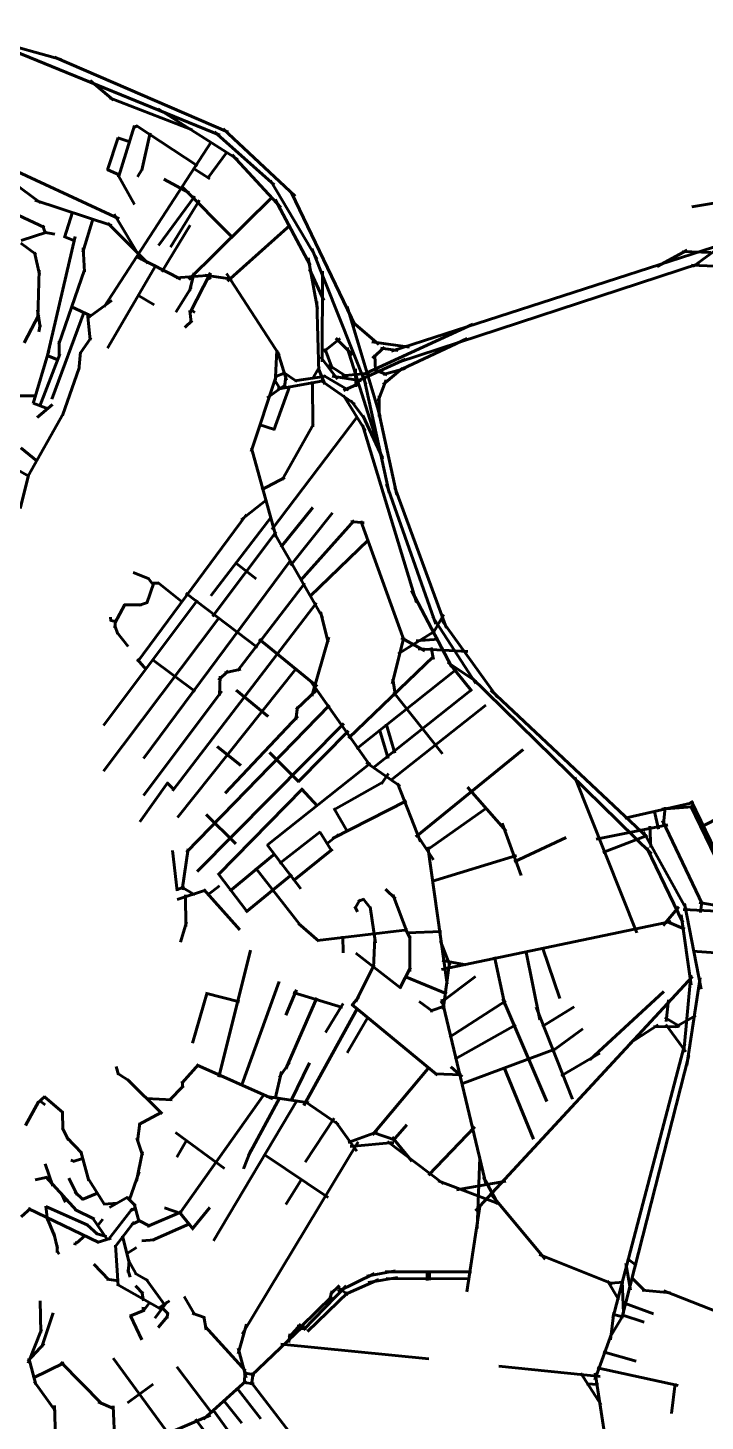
# Model space of a CAD drawing. Header units: inches. Extents: x 723419 to 759401, y 6910722 to 6968430.
# Drawn here: x 743592 to 745313, y 6944299 to 6947840 of the extents above; entities that cross this region are included whole.
import ezdxf

# ---------------------------------------------------------------- set-up
doc = ezdxf.new("R2010")
doc.units = ezdxf.units.IN
doc.header["$MEASUREMENT"] = 0
doc.layers.add('Linhas Axiais - Florianopolis', color=6, linetype='Continuous', lineweight=60)

msp = doc.modelspace()

# ---------------------------------------------------------------- linework, layer by layer
at = {"layer": 'Linhas Axiais - Florianopolis', "linetype": 'Continuous', "lineweight": 60}
for p, q in [((743387.6, 6947839.7), (743676.2, 6947759.5)), ((743536.2, 6947788.9), (744079.8, 6947567.1)), ((743659.6, 6947765.4), (744100.4, 6947574.8)), ((743749.8, 6947705.5), (743808.8, 6947656)), ((743799.3, 6947661.7), (744009.2, 6947580.2)), ((743922.5, 6947634.1), (744125.3, 6947504.7)), ((743823.3, 6947354.5), (743286.4, 6947603.6)), ((743822.2, 6947460.5), (743862.8, 6947591.3)), ((743860.3, 6947586.1), (743870.3, 6947591)), ((743866.6, 6947591.8), (744022.3, 6947488.6)), ((743378.8, 6947576.4), (743623.4, 6947395.1)), ((743785.7, 6947130.5), (744057.9, 6947550.8)), ((743793.9, 6947478.5), (743821.1, 6947560.7)), ((743820.5, 6947559.8), (743850.6, 6947549.8)), ((743902.5, 6947573), (743880.9, 6947478.1)), ((744065.7, 6947575.5), (744217.2, 6947440.8)), ((744087.8, 6947583.1), (744270.9, 6947412)), ((744048.4, 6947456.5), (744097.7, 6947524.6)), ((744111.1, 6947517.3), (744234.4, 6947383)), ((743792.8, 6947479.9), (743825.3, 6947465.7)), ((743870, 6947460.7), (743882.1, 6947480.8)), ((744011.6, 6947482.8), (744054.3, 6947456.1)), ((743862.8, 6947390.9), (743818.4, 6947469.5)), ((743936.9, 6947455.1), (744001.4, 6947420.1)), ((744208.5, 6947452.1), (744326.6, 6947251.6)), ((743923.3, 6947286.3), (744015.9, 6947412.3)), ((744112.5, 6947306), (743981.7, 6947437.6)), ((744213.4, 6947409.9), (744000.7, 6947200.4)), ((744261.5, 6947420.8), (744424.3, 6947081.3)), ((743609.6, 6947401.4), (743804.9, 6947337.1)), ((743953.9, 6947282.7), (744027.4, 6947401.4)), ((744220.1, 6947403.8), (744309.4, 6947236.8)), ((745279.1, 6947384.5), (745396.7, 6947404.5)), ((743566.8, 6947363.9), (743634, 6947332.4)), ((743684.4, 6947307), (743704.8, 6947371.3)), ((743731.3, 6947269.3), (743757.9, 6947356.2)), ((743795.2, 6947343), (743896.8, 6947241.8)), ((743810.8, 6947366.4), (743880.4, 6947250.3)), ((744004.4, 6947338.6), (743931.8, 6947219.9)), ((744099.3, 6947195.5), (744258.6, 6947338.4)), ((743639.5, 6947320), (743574.1, 6947299)), ((743628.9, 6947337.8), (743636.4, 6947317.4)), ((743660, 6947315.5), (743631.4, 6947320.6)), ((743712.1, 6947309.5), (743640.8, 6947003.5)), ((743682.6, 6947309.8), (743712.3, 6947297.2)), ((745282.4, 6947232.8), (745379.9, 6947304.2)), ((743573.7, 6947292.4), (743612.9, 6947263.3)), ((743608.7, 6947269.6), (743620.8, 6947212.5)), ((743735.1, 6947219.4), (743732.3, 6947280.4)), ((744313.5, 6947279.1), (744450.7, 6946934.2)), ((744515.8, 6947018.3), (745334, 6947281.9)), ((745267.4, 6947274.3), (745190.9, 6947233.5)), ((745327.5, 6947268.6), (745255.7, 6947271.7)), ((743794.3, 6947025.5), (743917.5, 6947237)), ((743980.1, 6947201), (743866.3, 6947259.4)), ((744303.6, 6947254.9), (744327.9, 6947125.3)), ((745298.7, 6947241.2), (744533.5, 6946990.2)), ((745278.4, 6947236.6), (745337.8, 6947233.6)), ((743619.9, 6947223.8), (743616.9, 6947102.1)), ((743670.4, 6947035.8), (743735.8, 6947224.5)), ((744057.9, 6947211.2), (743968.1, 6947204.1)), ((744002, 6947170.5), (744014.6, 6947216.8)), ((744002.9, 6947114.8), (744055.8, 6947217.2)), ((744110.8, 6947200.7), (744041.7, 6947211.3)), ((744055.2, 6947200), (744049.8, 6947211.2)), ((744230.7, 6947007.4), (744096.2, 6947215.5)), ((744307.4, 6947226.3), (744343.6, 6947146.6)), ((744340.5, 6947221), (744339.8, 6946990.8)), ((743967.9, 6947117), (744007.2, 6947180.6)), ((743700.7, 6947131.8), (743753.4, 6947107.1)), ((743743, 6947102.2), (743805, 6947146.8)), ((743912.3, 6947136), (743871.1, 6947159.9)), ((744325.6, 6947144.2), (744331.1, 6946965)), ((744402.9, 6947131.3), (744487.4, 6946852.3)), ((743619.1, 6947109.9), (743582, 6947039.4)), ((743616, 6947123.3), (743622.5, 6947078.6)), ((743652.6, 6946895.7), (743734.5, 6947118)), ((743749.9, 6947046), (743743.5, 6947114.3)), ((743990.7, 6947078.1), (744009.3, 6947095.7)), ((744006.4, 6947091.1), (744003.2, 6947121.6)), ((744016.2, 6947116.4), (744004.5, 6947124.7)), ((744483.9, 6947034.5), (744417.1, 6947091.6)), ((743622.4, 6947085.3), (743619.5, 6947066.7)), ((744440.4, 6946957.3), (744722.4, 6947086.5)), ((743671.3, 6947043), (743671.3, 6947005.3)), ((743723.5, 6947011.1), (743752.8, 6947052.3)), ((744224.5, 6947020.3), (744219.8, 6946935.7)), ((744344, 6947017), (744385.2, 6947050.1)), ((744365.7, 6946972.5), (744346.7, 6947024.9)), ((744374.4, 6947050.8), (744416.6, 6947008.7)), ((744403.4, 6947026.9), (744492.7, 6946743.8)), ((744466, 6947041.9), (744561.8, 6947027.8)), ((744498.3, 6947027.8), (744467.9, 6947000.2)), ((744532.4, 6947019.7), (744487.9, 6947025.8)), ((744529.2, 6946965.9), (744707.8, 6947049.8)), ((743604.6, 6946884.8), (743644.5, 6947018.5)), ((743620.7, 6946876.6), (743672.4, 6947010.2)), ((743640.4, 6947007), (743668, 6946995.7)), ((743721, 6946970.3), (743725.1, 6947015.6)), ((744226.9, 6947015.2), (744248.8, 6946943.9)), ((744335.2, 6947003.8), (744378.7, 6946947)), ((744551, 6946997.3), (744428.6, 6946942)), ((744473.6, 6947008.4), (744475.4, 6946967.7)), ((743679.7, 6946854.8), (743721.5, 6946975.2)), ((744223.9, 6946956.9), (744159.3, 6946763.1)), ((744219.4, 6946953.1), (744245.7, 6946963)), ((744240.8, 6946964.3), (744275.2, 6946940.7)), ((744247.6, 6946951.5), (744243.5, 6946927.7)), ((744269.6, 6946942.7), (744350.1, 6946954.6)), ((744332.4, 6946978.3), (744315.3, 6946947.6)), ((744330.7, 6946971), (744346.7, 6946933.7)), ((744406.8, 6946918.5), (744342.6, 6946955.7)), ((744403.7, 6946952.2), (744355.5, 6946983)), ((744365.2, 6946954.1), (744439.5, 6946942.8)), ((744459.8, 6946962.3), (744389.5, 6946954.9)), ((744423.9, 6946973.3), (744425.5, 6946927.6)), ((744445.2, 6946951.5), (744509.5, 6946657.5)), ((744474.1, 6946970.6), (744505.2, 6946957.5)), ((744543.7, 6946974.9), (744494.3, 6946933.4)), ((744494.9, 6946958.3), (744550.7, 6946973.6)), ((744199.7, 6946899.5), (744247.5, 6946933.5)), ((744257.5, 6946929.8), (744216.8, 6946817.1)), ((744218, 6946945), (744233.7, 6946920.7)), ((744226.4, 6946921.5), (744341.8, 6946942.4)), ((744315.7, 6946825.7), (744315.1, 6946941.2)), ((744335.3, 6946944.5), (744422.7, 6946883.1)), ((744429.3, 6946934.4), (744393.9, 6946918)), ((744502.3, 6946945.2), (744481, 6946890)), ((743571.5, 6946904.4), (743611.2, 6946904.4)), ((743643.4, 6946871), (743604.7, 6946885.7)), ((743615, 6946849.5), (743654.3, 6946882.8)), ((744393.9, 6946905.1), (744449.3, 6946815.3)), ((744412.3, 6946892.7), (744449.2, 6946844.6)), ((744480.2, 6946878.4), (744529.7, 6946652.4)), ((744484.2, 6946904.1), (744484.5, 6946851.9)), ((743591.3, 6946699.3), (743682.1, 6946860.4)), ((744429.7, 6946852.1), (744211.5, 6946565)), ((744442.6, 6946854.8), (744493, 6946747.2)), ((744218.1, 6946818.6), (744178.7, 6946831.3)), ((744238.3, 6946690.6), (744317.9, 6946832.4)), ((744441.7, 6946831.1), (744579.7, 6946379.2)), ((743615.3, 6946738.7), (743573.3, 6946771.9)), ((743525.5, 6946739.3), (743594.5, 6946699.6)), ((744159.6, 6946771.3), (744222.5, 6946544.9)), ((743572.2, 6946618), (743593.7, 6946705.2)), ((744185.3, 6946665.2), (744244.8, 6946696.7)), ((744503.3, 6946680), (744628.6, 6946324.2)), ((744655.6, 6946313.7), (744524.4, 6946671.1)), ((744197.5, 6946639.6), (744133.3, 6946589.3)), ((743870.3, 6946228.3), (744147.2, 6946603.2)), ((744056.4, 6946396), (744209.7, 6946595.8)), ((744316, 6946621), (744234.3, 6946519.6)), ((744366, 6946607.3), (744259.3, 6946473)), ((744060.9, 6946344), (744222.5, 6946559.2)), ((744284.7, 6946434.7), (744421.3, 6946587.2)), ((744412.5, 6946585.4), (744446.3, 6946581.7)), ((744437.9, 6946586.5), (744548.2, 6946281.6)), ((744217.3, 6946556.5), (744341.6, 6946340.2)), ((744307.8, 6946394.5), (744457.6, 6946538.2)), ((743900.1, 6946439), (743858.9, 6946455.3)), ((743885.1, 6945982.8), (744259.3, 6946486.3)), ((744118.4, 6946481.2), (744172, 6946439.6)), ((743893.8, 6946377.5), (743911.7, 6946429.2)), ((743897, 6946441.1), (743911.1, 6946422.9)), ((743924.5, 6946428.7), (743905.6, 6946428)), ((743921.5, 6946429.8), (743985.5, 6946379.3)), ((744124, 6946205.8), (744295.2, 6946428.7)), ((743783.5, 6946066.8), (744023.1, 6946384.7)), ((743993, 6946402.6), (744175.5, 6946264.5)), ((744566.4, 6946409.3), (744668, 6946216.7)), ((743812.9, 6946326.6), (743837.6, 6946374)), ((743880.3, 6946373.6), (743836, 6946373.6)), ((743895.2, 6946379.1), (743875.1, 6946372.7)), ((743959, 6945900.9), (744325.1, 6946378.3)), ((744354.7, 6946278.1), (744335, 6946355.1)), ((744619.9, 6946299.1), (744648.8, 6946348.6)), ((743783.4, 6945950.9), (744078.7, 6946341.5)), ((743801.8, 6946341.7), (743802.6, 6946331.9)), ((743802.1, 6946333.1), (743815.5, 6946330.6)), ((743812.5, 6946320.3), (743820.1, 6946298.9)), ((743814.2, 6946331.6), (743812.9, 6946314.8)), ((744620.1, 6946343.9), (744730, 6946173.1)), ((744643.3, 6946335.1), (744784.4, 6946138.3)), ((743817.5, 6946303.9), (743846.1, 6946267.2)), ((744179.3, 6946286), (744326.6, 6946165.5)), ((744313.3, 6946141.1), (744356.2, 6946290.8)), ((744547.4, 6946289.8), (744517.3, 6946172.7)), ((744532.4, 6946248.6), (744626.3, 6946306.4)), ((744540, 6946289.5), (744600.3, 6946256)), ((744578.3, 6946281.4), (744635.1, 6946285.9)), ((744406.9, 6946034), (744622.4, 6946241.5)), ((744583.6, 6946261.3), (744709.8, 6946254.5)), ((744616.2, 6946264.7), (744622.4, 6946234.4)), ((743869.4, 6946234.9), (743892.4, 6946209.2)), ((743906.7, 6946234.8), (744016.9, 6946153.3)), ((743971.7, 6945832.9), (744274.5, 6946211.9)), ((744076.4, 6946181.8), (744100.9, 6946205.4)), ((744092.2, 6946200.4), (744132.6, 6946209.6)), ((744426.8, 6946007.2), (744679, 6946208)), ((744659, 6946227), (744731.2, 6946178.3)), ((744659.9, 6946228.6), (744720.1, 6946153.9)), ((744080.1, 6946192), (744078.6, 6946142.5)), ((744311.1, 6946178.2), (744460.9, 6945965.4)), ((744519.1, 6946185.2), (744526.1, 6946140.8)), ((745176.5, 6945740.3), (744715.6, 6946191.7)), ((743885.7, 6945888.3), (744084.7, 6946153.8)), ((744202.1, 6946089.8), (744120.9, 6946156.5)), ((744328, 6946159), (744273.7, 6946107)), ((744719.6, 6946157.7), (744469.5, 6945958.6)), ((744645.5, 6945994.9), (744520.5, 6946150.9)), ((744767.9, 6946156.4), (745165.9, 6945782.9)), ((743994.8, 6945744.8), (744358.6, 6946118.1)), ((744276.6, 6946113.9), (744272.6, 6946080.8)), ((744755.4, 6946118.6), (744513.4, 6945926.9)), ((744021.9, 6945695.4), (744394.4, 6946071.8)), ((744093.1, 6945894.5), (744277.4, 6946090.5)), ((744524, 6945996.4), (744502.1, 6946070.4)), ((744406.9, 6946053.1), (744278.2, 6945923.6)), ((744506.9, 6945982.4), (744485, 6946056.4)), ((744072.7, 6946012.9), (744132.7, 6945965.3)), ((744205.9, 6945998.2), (744280.4, 6945923.2)), ((744850.5, 6946005.2), (744578, 6945783.5)), ((744199.5, 6945762), (744462.8, 6945970.9)), ((744451.5, 6945972.8), (744537.8, 6945912.1)), ((743876, 6945821.4), (743947.4, 6945922)), ((744369.2, 6945852.3), (744494.1, 6945922.3)), ((744490.5, 6945918.3), (744507.8, 6945944.5)), ((745139.4, 6945539.2), (744981.5, 6945935.3)), ((743944.6, 6945921.5), (743963.5, 6945902.8)), ((744075.5, 6945687.3), (744290.3, 6945906.4)), ((744286.9, 6945905.4), (744327.9, 6945861.7)), ((744531.4, 6945920.1), (744589.4, 6945771.2)), ((744807.4, 6945798.4), (744708.6, 6945909.9)), ((745306.7, 6945810.7), (745505.2, 6945912.2)), ((744366, 6945779.3), (744553.8, 6945875.2)), ((744369.3, 6945856.1), (744403, 6945797.6)), ((744758.5, 6945856.9), (744605.4, 6945749.5)), ((745108.7, 6945831.3), (745284.2, 6945870.6)), ((745183.8, 6945851.7), (745194.7, 6945803.1)), ((745203.3, 6945853.5), (745279.9, 6945860)), ((745206.9, 6945815.4), (745211.7, 6945858.6)), ((745276, 6945862.8), (745377.6, 6945653.1)), ((745277.7, 6945875), (745412, 6945595.5)), ((744045, 6945840.1), (744120.1, 6945765.7)), ((744845.5, 6945685.7), (744797.3, 6945818)), ((745205, 6945825.4), (745306.7, 6945611.3)), ((744230.8, 6945715.9), (744334.9, 6945796.4)), ((744333.5, 6945796.3), (744364.4, 6945747.3)), ((744351.8, 6945765.6), (744381.4, 6945789.7)), ((744582.1, 6945787.3), (744622.9, 6945725.1)), ((744827.3, 6945720.1), (744959.4, 6945782.3)), ((745036, 6945777.3), (745218.5, 6945814.3)), ((745165.6, 6945787.3), (745053.2, 6945744.1)), ((745156, 6945796.1), (745267.9, 6945594.4)), ((745172.3, 6945810.5), (745174.9, 6945756.7)), ((743959.4, 6945748.8), (743970.9, 6945646.5)), ((743983.3, 6945648.7), (743998.6, 6945753.2)), ((744199.7, 6945763.5), (744285.1, 6945651.1)), ((744266, 6945671.7), (744366.2, 6945752.3)), ((744607.8, 6945758.3), (744657.6, 6945408.7)), ((745164.8, 6945755.5), (745256.7, 6945566)), ((744105.2, 6945645.8), (744219.9, 6945741.5)), ((744617.7, 6945669.7), (744833.6, 6945736.3)), ((744149.8, 6945592.3), (744074.5, 6945691.2)), ((744145.7, 6945592.1), (744262.8, 6945688)), ((744285.3, 6945557.3), (744170.4, 6945704.9)), ((743969.2, 6945648.9), (743989.3, 6945656.2)), ((743971.2, 6945624.6), (744043.4, 6945647.8)), ((743981.4, 6945656.5), (744016, 6945636.2)), ((744130.2, 6945547.1), (744039, 6945649.8)), ((744078.3, 6945658.9), (744048.7, 6945635.8)), ((744500.2, 6945650.2), (744526.3, 6945626.3)), ((743993.2, 6945555.9), (743992.4, 6945636.3)), ((744422.4, 6945601.6), (744435.9, 6945624.5)), ((744429.2, 6945593.2), (744422.9, 6945606.8)), ((744445.1, 6945625.1), (744430.6, 6945619.6)), ((744443.4, 6945626), (744462.7, 6945602)), ((744475.1, 6945513.3), (744461.5, 6945605.4)), ((744519.4, 6945636.8), (744557.2, 6945536.3)), ((745245.9, 6945605.8), (745205.9, 6945558.2)), ((745260.6, 6945613.9), (745302.8, 6945396.3)), ((745297.7, 6945616.7), (745336.6, 6945610.3)), ((745304.8, 6945619.2), (745301, 6945591.4)), ((745226.7, 6945568.4), (744643.3, 6945446.5)), ((745252.4, 6945585.3), (745277.5, 6945406.3)), ((745257.2, 6945598.7), (745379.2, 6945592.8)), ((743979.9, 6945515.5), (743994.7, 6945566.5)), ((744279.6, 6945563.2), (744331, 6945518.8)), ((744327.5, 6945520.5), (744556.6, 6945546.8)), ((744563.2, 6945526.3), (744552.6, 6945547)), ((744555.2, 6945539.7), (744643.3, 6945543.2)), ((745217.4, 6945567.4), (745261.5, 6945549)), ((744392.6, 6945488.8), (744392.4, 6945530.8)), ((744470, 6945450.9), (744473.6, 6945527.2)), ((744562, 6945441.3), (744562.1, 6945532)), ((744640.3, 6945518.4), (744664.4, 6945457.1)), ((744943.3, 6945372.5), (744899.4, 6945502.7)), ((744157.5, 6945495.9), (744077, 6945173.1)), ((744425.3, 6945487.9), (744539.4, 6945399.1)), ((744645, 6945469.5), (744705.9, 6945458.4)), ((744663.5, 6945464.2), (744647, 6945344.7)), ((744777.3, 6945478.5), (744803.6, 6945357)), ((744857.3, 6945494.3), (744893.1, 6945318.4)), ((745280.8, 6945492.7), (745532.1, 6945475)), ((744471.4, 6945458.5), (744425.5, 6945365.3)), ((744537, 6945398.8), (744564.5, 6945451.8)), ((744549.8, 6945428.5), (744656.1, 6945384.2)), ((744729, 6945429), (744640.6, 6945362)), ((745281, 6945428.6), (744729.3, 6944833.1)), ((745276.9, 6945432), (745258.6, 6945238.1)), ((744230.4, 6945415.9), (744135.1, 6945152.9)), ((744247.2, 6945330.3), (744274.3, 6945394.7)), ((745300.1, 6945425.9), (745266.8, 6945203.2)), ((744010.1, 6945258.8), (744047.3, 6945387.8)), ((744043.1, 6945386.2), (744129.3, 6945364)), ((744325.7, 6945374.6), (744247.2, 6945193.8)), ((744265.8, 6945387.6), (744391.6, 6945349.5)), ((744348, 6945286.2), (744392.9, 6945359.7)), ((744415.1, 6945357.5), (744633.1, 6945177.5)), ((744415.3, 6945355.2), (744432.4, 6945376.8)), ((744585.9, 6945365.4), (744621.2, 6945339.4)), ((744643.7, 6945371.3), (744756, 6944898.1)), ((744806.2, 6945366.6), (744663.6, 6945274.5)), ((744910.5, 6945110.7), (744798.6, 6945371.8)), ((745207.7, 6945390.4), (745019.9, 6945216.7)), ((745220.1, 6945369.2), (745214.3, 6945314.5)), ((744293.3, 6945101), (744429.5, 6945348.3)), ((744403.4, 6945234.2), (744456.3, 6945326)), ((744614.3, 6945340.5), (744652, 6945354.1)), ((744975.9, 6945116.6), (744883.3, 6945350.6)), ((744980.1, 6945351.6), (744898.5, 6945301.8)), ((745210.7, 6945324), (745248.9, 6945301.7)), ((745237.2, 6945299.7), (745289, 6945329.8)), ((744676.9, 6945218.4), (744831.4, 6945305.7)), ((745001.8, 6945295.2), (744923.5, 6945238.1)), ((745121.4, 6945259.4), (745194, 6945305.9)), ((745181.7, 6945301), (745245.6, 6945301.9)), ((745212.8, 6945306.3), (745264.1, 6945236.9)), ((745261.5, 6945257.1), (745078.3, 6944560.4)), ((744692.1, 6945154.8), (744933.5, 6945244.5)), ((744946.9, 6945176.3), (745045, 6945233.8)), ((745271.4, 6945228), (745101.1, 6944560.2)), ((743816.1, 6945199.9), (743821.9, 6945178.5)), ((743819.9, 6945181.7), (743851.7, 6945161.9)), ((744024.9, 6945205.1), (743983.8, 6945158)), ((744020.4, 6945203.9), (744214.5, 6945118)), ((744236.6, 6945187), (744220.1, 6945117.5)), ((744256.9, 6945209.9), (744230.3, 6945171.8)), ((744307.3, 6945208.8), (744260.2, 6945111.5)), ((744467.8, 6945026.4), (744612.7, 6945198.8)), ((744625.8, 6945181.3), (744694, 6945178.8)), ((744666.7, 6945199.4), (744695.2, 6945173.5)), ((744876.7, 6945015.5), (744801.5, 6945198.9)), ((743844.5, 6945167), (743932.9, 6945079.4)), ((743951.2, 6945113.9), (743985.4, 6945149.3)), ((743983.9, 6945161.9), (743985.1, 6945146.4)), ((743618.9, 6945109.8), (743585.8, 6945049.7)), ((743634.5, 6945123.5), (743616.3, 6945106.4)), ((743635.3, 6945102.8), (743621.8, 6945112.5)), ((743680.7, 6945083.2), (743632.7, 6945124)), ((743892.2, 6945118.4), (743958.3, 6945115.3)), ((743975.7, 6944824.2), (744193.2, 6945130.4)), ((744063.1, 6944756.5), (744276.2, 6945114.3)), ((744152.3, 6944973.9), (744232.3, 6945121.2)), ((744198.5, 6945123.3), (744305.7, 6945107.1)), ((744295, 6945111.8), (744381.1, 6945052.5)), ((743679.4, 6945085.6), (743680.4, 6945038.9)), ((743873.5, 6945052.3), (743930.1, 6945083.3)), ((743679.7, 6945042.9), (743695.2, 6945012.7)), ((743876, 6945055.9), (743869.8, 6945010.2)), ((744296.3, 6944957), (744369.8, 6945068.6)), ((744373.6, 6945060.4), (744427.8, 6944984.8)), ((744554.6, 6945051.3), (744519.5, 6945010.9)), ((744609.7, 6944923.5), (744727.7, 6945046.9)), ((743690.6, 6945019.6), (743728.8, 6944979.9)), ((743868.6, 6945017.4), (743882.9, 6944974.9)), ((743966.9, 6945031.9), (744091.3, 6944940.7)), ((743970, 6944969.1), (743995.8, 6945013.2)), ((744431.1, 6945008.8), (744136.2, 6944519.8)), ((744405.4, 6945006.3), (744480, 6945034.2)), ((744521.6, 6945006.9), (744410.8, 6944996.3)), ((744469.2, 6945032.3), (744525.9, 6945012.9)), ((744505.6, 6945009.3), (744648.1, 6944901.5)), ((744517.1, 6945020.4), (744567.9, 6944959.6)), ((743731.6, 6944965.7), (743706.1, 6944958.6)), ((743726.2, 6944983.7), (743746.3, 6944909.4)), ((743882.9, 6944983.8), (743867.4, 6944908.6)), ((744139.2, 6944939.8), (744158.5, 6944987.2)), ((744192.3, 6944976.2), (744354.8, 6944866.6)), ((744740.7, 6944968.9), (744733.6, 6944787.8)), ((743635.3, 6944952.7), (743655.2, 6944896)), ((743701, 6944961.8), (743710, 6944958.1)), ((743849, 6944859.4), (743874.8, 6944932.2)), ((743610.4, 6944912.1), (743641.3, 6944918.2)), ((743637.1, 6944919.4), (743715.2, 6944833.6)), ((743716.7, 6944873.7), (743695.9, 6944915.9)), ((743786.2, 6944849.2), (743743, 6944917.4)), ((744246.8, 6944849.2), (744287.8, 6944914.6)), ((744634, 6944909), (744791.3, 6944850.3)), ((744680.7, 6944886.4), (744806.2, 6944908.1)), ((744749.6, 6944918.3), (744787.1, 6944849.6)), ((743687.1, 6944854.7), (743677.2, 6944876.9)), ((743731, 6944861.8), (743711.2, 6944881.2)), ((743729.5, 6944862), (743768.4, 6944877.5)), ((743844.7, 6944867.7), (743799.2, 6944841.1)), ((743865, 6944845.6), (743843, 6944867.7)), ((744906.2, 6944710.1), (744766.5, 6944877.6)), ((743574.4, 6944817.8), (743598.9, 6944839.6)), ((743592.1, 6944838.8), (743771.8, 6944752.5)), ((743743.8, 6944796.2), (743636.8, 6944843.8)), ((743637.2, 6944845), (743641.6, 6944808.8)), ((743711.3, 6944836.4), (743760.5, 6944811.6)), ((743818.9, 6944852.2), (743784.5, 6944850.1)), ((743857.8, 6944838.7), (743795.6, 6944758.9)), ((743852.5, 6944834), (743866.3, 6944840.2)), ((743861.8, 6944851.1), (743874.8, 6944804.5)), ((743895, 6944793.6), (743981.8, 6944830.2)), ((743938.5, 6944840.4), (743982.9, 6944825.8)), ((744012.4, 6944785.8), (743975.4, 6944831.5)), ((744054.1, 6944841.4), (744008, 6944785.5)), ((744707.2, 6944627.3), (744741.2, 6944849.9)), ((743639, 6944818.4), (743659.5, 6944769.4)), ((743741.9, 6944797.7), (743768.6, 6944773.6)), ((743755.9, 6944815.6), (743793.6, 6944758.9)), ((743781.9, 6944811.6), (743768.8, 6944795.2)), ((743812.6, 6944740.8), (743861.4, 6944805)), ((743854.9, 6944798.2), (743877.3, 6944808.6)), ((743871.8, 6944809.7), (743901.8, 6944794.4)), ((743908.2, 6944758.3), (744002.3, 6944799.8)), ((743657.6, 6944776.2), (743666.8, 6944737.7)), ((743716.1, 6944751.7), (743736.8, 6944770.5)), ((743764.7, 6944775.7), (743791.3, 6944767.5)), ((743767.8, 6944752.9), (743803, 6944763.8)), ((743831.8, 6944769.1), (743849, 6944700.7)), ((743880.8, 6944756.8), (743912.2, 6944759)), ((743670.7, 6944722.7), (743665.1, 6944732.4)), ((743666.1, 6944726.9), (743666.1, 6944744.5)), ((743711.1, 6944745.8), (743711.8, 6944752)), ((743711.4, 6944751.7), (743717.1, 6944752.1)), ((743814.1, 6944745.5), (743821.4, 6944642)), ((743867.6, 6944739.9), (743842.2, 6944723.6)), ((745077.5, 6944647.5), (744891.2, 6944722.2)), ((743759.3, 6944697.2), (743797.3, 6944657.5)), ((743845.9, 6944684), (743851.4, 6944664.1)), ((743849, 6944706.7), (743846.3, 6944676.2)), ((743866, 6944673.4), (743846.4, 6944708.1)), ((745111.2, 6944699.6), (745123.6, 6944631.1)), ((745114.6, 6944712.1), (745138.7, 6944693.8)), ((743792.4, 6944659.3), (743821.5, 6944655.3)), ((743863.8, 6944675), (743897.6, 6944654.8)), ((743891.1, 6944660.6), (743940.1, 6944592.4)), ((744379.1, 6944628.4), (744472.5, 6944673.9)), ((744397.4, 6944620.2), (744483.3, 6944658.7)), ((744453.3, 6944666.8), (744526.3, 6944680.3)), ((744456.7, 6944650.9), (744531.6, 6944663.6)), ((744719.1, 6944677.8), (744499.5, 6944678.1)), ((744715.4, 6944659.9), (744502.1, 6944661.2)), ((744606.6, 6944681), (744606.1, 6944656.1)), ((744612.8, 6944681.2), (744612.6, 6944656.6)), ((745064.4, 6944654.9), (745093.5, 6944606.7)), ((745071.2, 6944649.1), (745106.3, 6944651.9)), ((745101.8, 6944654.7), (745105.5, 6944572.5)), ((745125.9, 6944663.2), (745159.8, 6944629.4)), ((743932.5, 6944581.2), (743817.8, 6944646.6)), ((743865.2, 6944642.7), (743884.6, 6944622.1)), ((743881.5, 6944627.7), (743885.7, 6944604.4)), ((743989.1, 6944615.2), (744015.9, 6944568.3)), ((744286.5, 6944538.7), (744364.3, 6944615.5)), ((744292.4, 6944530.3), (744400.8, 6944642.4)), ((744302.7, 6944526.3), (744404.8, 6944625.2)), ((744358.5, 6944606.5), (744365.1, 6944629.5)), ((744360.6, 6944621.5), (744383.4, 6944643)), ((744376.5, 6944641.1), (744405.6, 6944619.7)), ((745153.1, 6944631.8), (745224.7, 6944625)), ((745207.9, 6944629.4), (745398.1, 6944555.2)), ((743622.9, 6944604.5), (743624.4, 6944523.5)), ((743887.9, 6944580.5), (743851, 6944565.6)), ((743881.1, 6944585.6), (743890.9, 6944584.5)), ((743884.3, 6944578), (743902.4, 6944601.8)), ((743914.1, 6944560.5), (743945.2, 6944601.5)), ((743951.6, 6944603.9), (743922.9, 6944584.8)), ((743927.9, 6944591.6), (743948.1, 6944571.1)), ((745181.5, 6944571.2), (745107.7, 6944598.5)), ((743627.3, 6944487.7), (743655.6, 6944574.1)), ((743881, 6944505.3), (743852.4, 6944566.5)), ((743923, 6944536.2), (743946, 6944563.5)), ((743947, 6944573.2), (743944.4, 6944559.5)), ((744040.7, 6944562.2), (744009.5, 6944573.1)), ((744038.4, 6944564.1), (744044.8, 6944530.5)), ((744147.2, 6944545.3), (744126, 6944469.2)), ((744254.5, 6944511.5), (744285.2, 6944545.3)), ((744276.2, 6944539.8), (744294.5, 6944540.8)), ((745070.5, 6944510.7), (745103.7, 6944566.3)), ((745080.7, 6944574.7), (745072.6, 6944505.2)), ((745077, 6944570.2), (745104, 6944563.4)), ((745158.1, 6944549.9), (745100.9, 6944569.1)), ((743625.8, 6944531.8), (743592.2, 6944446.1)), ((744042.1, 6944538.8), (744144.3, 6944426)), ((744289.6, 6944537.8), (744159.5, 6944413.3)), ((744254.5, 6944498), (744257.7, 6944520.2)), ((744280.2, 6944533.2), (744299.8, 6944534.2)), ((745033, 6944403.7), (745075.3, 6944520.6)), ((743591.5, 6944451.2), (743632.9, 6944496.2)), ((744146.8, 6944408.8), (744126.1, 6944483.9)), ((744234.4, 6944494.1), (744610.8, 6944457.1)), ((745137.7, 6944450.6), (745053.7, 6944474.7)), ((743593.7, 6944458.4), (743611.8, 6944391.9)), ((743603.9, 6944407.7), (743683.7, 6944447.1)), ((743675.2, 6944448.2), (743779.2, 6944342.6)), ((743808.5, 6944458.7), (743949, 6944266.5)), ((743970.1, 6944436.2), (744059.9, 6944318.1)), ((744788.6, 6944438.4), (745046, 6944412.1)), ((743607.7, 6944399.1), (743661.6, 6944323.8)), ((744146.6, 6944401.2), (744038.2, 6944303.4)), ((744139.4, 6944420.9), (744168.7, 6944416.3)), ((744141.1, 6944393.4), (744144.2, 6944424.6)), ((744160.3, 6944389.9), (744164.6, 6944421)), ((744997.3, 6944420.1), (745048.9, 6944339.7)), ((745033.4, 6944421.1), (745077.9, 6944135.4)), ((745244.5, 6944388.9), (745038.3, 6944433.8)), ((743844.5, 6944345), (743909.6, 6944392.7)), ((744184, 6944304.1), (744121.6, 6944384)), ((744138.7, 6944396.9), (744166.5, 6944393.2)), ((744158, 6944398.1), (744336.2, 6944167.9)), ((745011.5, 6944393.6), (745042, 6944391.5)), ((745237.2, 6944394), (745227.5, 6944317.9)), ((743658.9, 6944338), (743661.7, 6944255.9)), ((743770.1, 6944347.9), (743810.8, 6944330.1)), ((743808.4, 6944337.8), (743812.7, 6944241.2)), ((744123.5, 6944242.4), (744061.5, 6944328.3)), ((744135.6, 6944293.6), (744087.9, 6944352.3)), ((743889.3, 6944242.3), (744055.6, 6944313.9)), ((744017.8, 6944303.5), (744052.5, 6944256.7))]:
    msp.add_line(p, q, dxfattribs=at)

doc.saveas('drawing.dxf')
